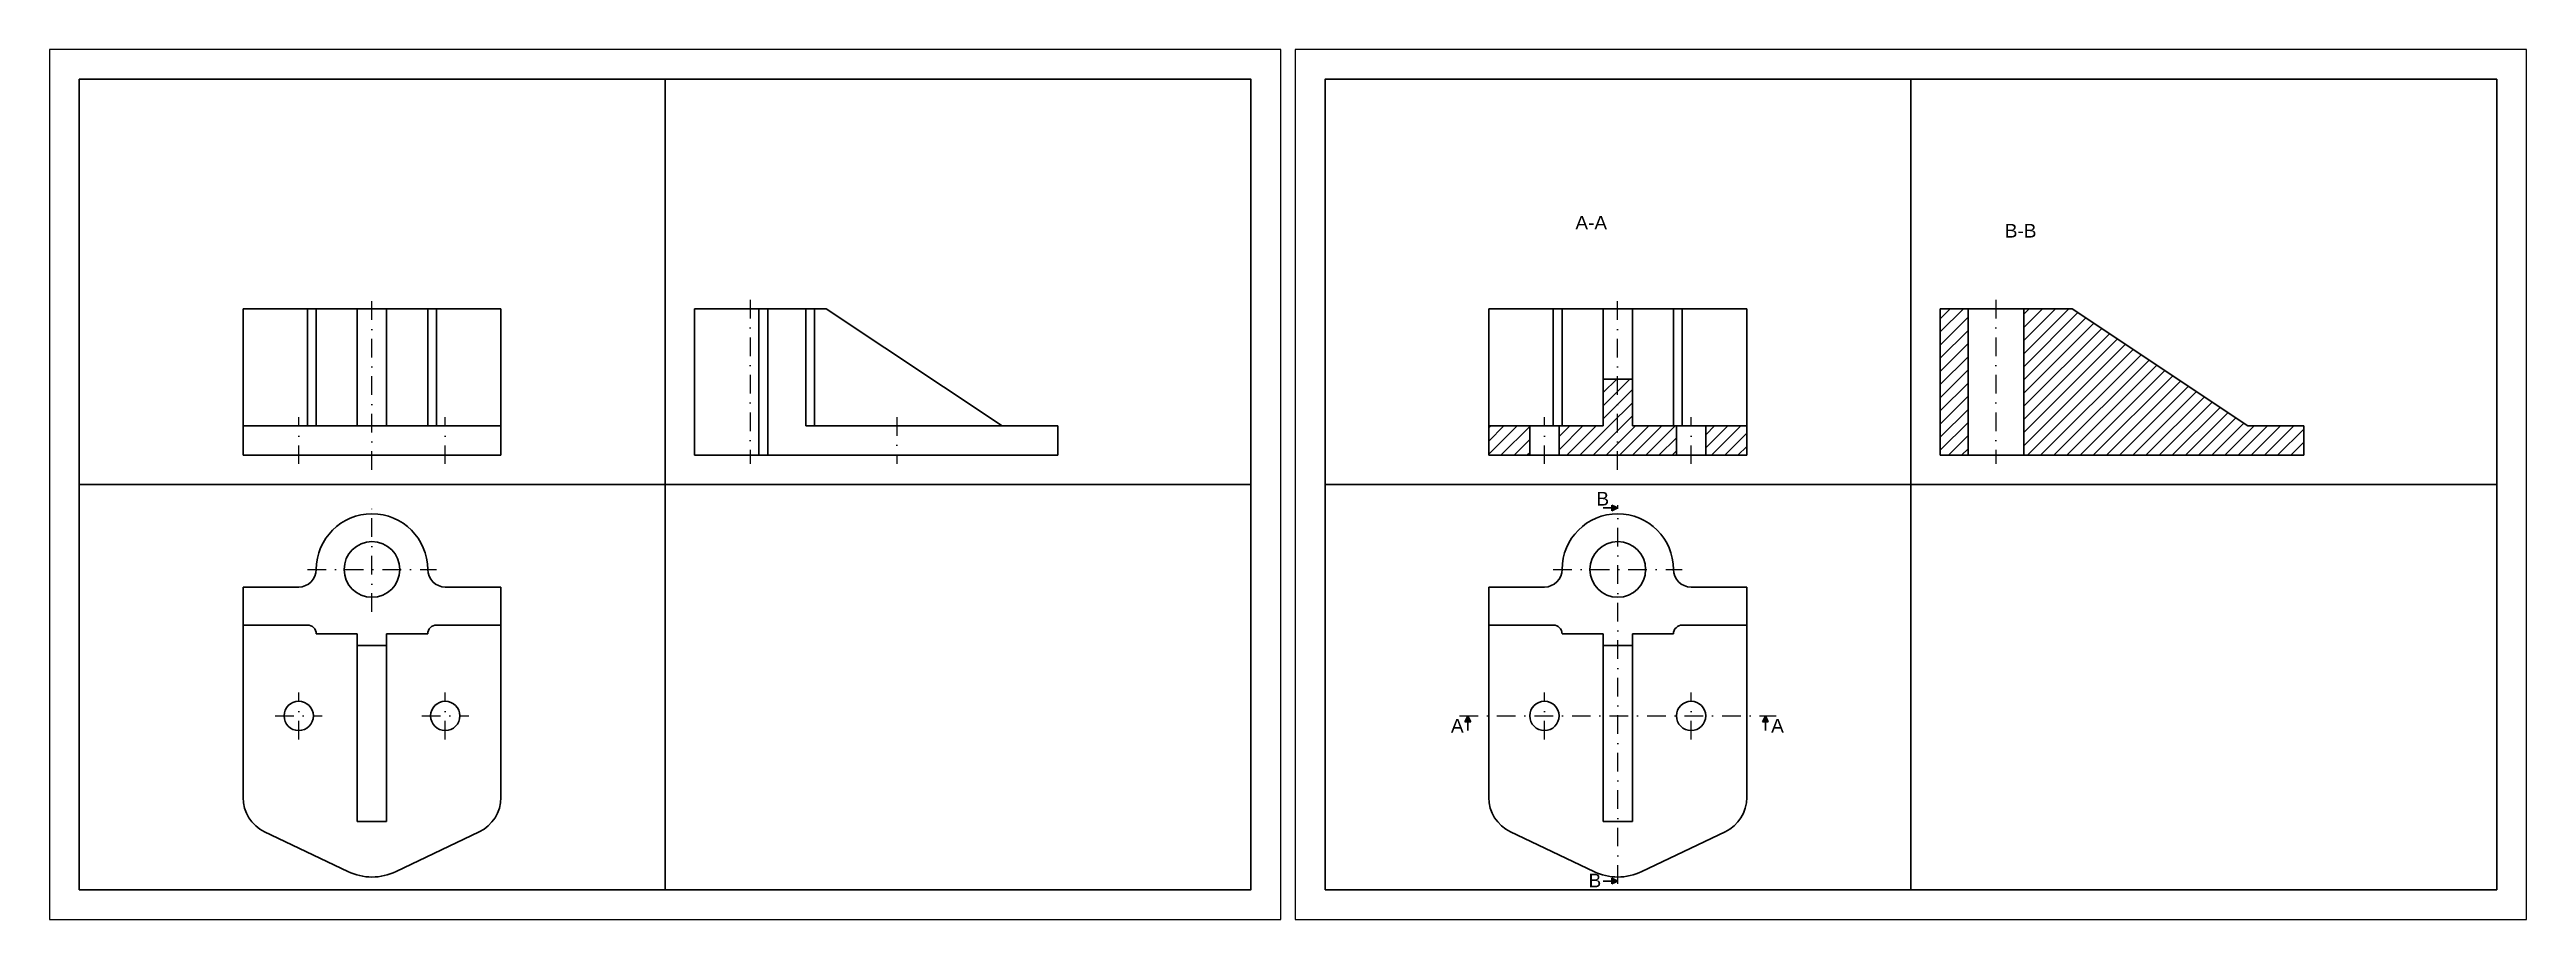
# Model space of a CAD drawing. Header units: millimetres. Extents: x 0 to 845, y 0 to 297.
import ezdxf

# ---------------------------------------------------------------- set-up
doc = ezdxf.new("R2010")
doc.units = ezdxf.units.MM
doc.linetypes.add('DASHDOT', pattern=[25.4, 12.7, -6.35, 0, -6.35])
for name, color, linetype, lineweight in [('Axe', 7, 'Continuous', 30), ('Hasuri', 30, 'Continuous', 30), ('Pagina contur', 7, 'Continuous', 30), ('Piesa contur', 4, 'Continuous', 30), ('Sageti', 2, 'Continuous', 30)]:
    doc.layers.add(name, color=color, linetype=linetype, lineweight=lineweight)
for name, color, linetype in [('Linii punctate', 1, 'DASHDOT'), ('Pagina', 7, 'Continuous'), ('Sectiuni', 3, 'DASHDOT'), ('Text', 2, 'Continuous')]:
    doc.layers.add(name, color=color, linetype=linetype)
doc.styles.get("Standard").update_dxf_attribs({"font": 'arial.ttf'})
pattern_1 = [(45, (-45, 0), (-2.245064, 2.245064), [])]

msp = doc.modelspace()

# ---------------------------------------------------------------- hatches: boundary and pattern name
at = {"layer": 'Hasuri'}
h = msp.add_hatch(dxfattribs=at)
h.set_pattern_fill('ANSI31', color=256)
h.set_pattern_definition(pattern_1)
h.paths.add_polyline_path([(654.5, 208.5), (645, 208.5), (645, 158.5), (654.5, 158.5)])
h = msp.add_hatch(dxfattribs=at)
h.set_pattern_fill('ANSI31', color=256)
h.set_pattern_definition(pattern_1)
h.paths.add_polyline_path([(690, 208.5), (673.5, 208.5), (673.5, 158.5), (750, 158.5), (769, 158.5), (769, 168.5), (750, 168.5)])
edge = h.paths.add_edge_path(flags=17)
edge.add_line((769, 158.5), (761, 158.5))
h = msp.add_hatch(dxfattribs=at)
h.set_pattern_fill('ANSI31', color=256)
h.set_pattern_definition(pattern_1)
h.paths.add_polyline_path([(540, 184.5), (530, 184.5), (530, 168.5), (540, 168.5)])
h = msp.add_hatch(dxfattribs=at)
h.set_pattern_fill('ANSI31', color=256)
h.set_pattern_definition(pattern_1)
h.paths.add_polyline_path([(505, 168.5), (491, 168.5), (491, 158.5), (505, 158.5)])
h = msp.add_hatch(dxfattribs=at)
h.set_pattern_fill('ANSI31', color=256)
h.set_pattern_definition(pattern_1)
h.paths.add_polyline_path([(554, 168.5), (555, 168.5), (555, 158.5), (515, 158.5), (515, 168.5), (516, 168.5), (530, 168.5), (540, 168.5)])
h = msp.add_hatch(dxfattribs=at)
h.set_pattern_fill('ANSI31', color=256)
h.set_pattern_definition(pattern_1)
h.paths.add_polyline_path([(565, 168.5), (579, 168.5), (579, 158.5), (565, 158.5)])
at = {"layer": 'Sageti'}
h = msp.add_hatch(color=256, dxfattribs=at)
h.dxf.hatch_style = 1
h.paths.add_polyline_path([(533, 139.5), (535, 140.5), (533, 141.5)])
h = msp.add_hatch(color=256, dxfattribs=at)
h.dxf.hatch_style = 1
h.paths.add_polyline_path([(484.87, 67.5), (483.87, 69.5), (482.87, 67.5)])
h = msp.add_hatch(color=256, dxfattribs=at)
h.dxf.hatch_style = 1
h.paths.add_polyline_path([(586.36, 67.5), (585.36, 69.5), (584.36, 67.5)])
h = msp.add_hatch(color=256, dxfattribs=at)
h.dxf.hatch_style = 1
h.paths.add_polyline_path([(533, 12.14), (535, 13.14), (533, 14.14)])

# ---------------------------------------------------------------- linework, layer by layer
at = {"layer": 'Axe'}
for p, q in [((210, 286.84), (210, 10.16)), ((635, 286.84), (635, 10.16)), ((409.84, 148.5), (10.16, 148.5)), ((834.84, 148.5), (435.16, 148.5))]:
    msp.add_line(p, q, dxfattribs=at)
at = {"layer": 'Linii punctate', "ltscale": 0.5}
for p, q in [((110, 153.5), (110, 213.5)), ((239, 211.5), (239, 155.5)), ((534.93, 153.5), (534.93, 213.5)), ((664, 211.5), (664, 155.5)), ((85, 155.5), (85, 171.5)), ((135, 155.5), (135, 171.5)), ((289, 171.5), (289, 155.5)), ((510, 155.5), (510, 171.5)), ((560, 155.5), (560, 171.5)), ((110, 105), (110, 141.5)), ((88, 119.5), (132, 119.5)), ((513, 119.5), (557, 119.5)), ((85, 61.5), (85, 77.5)), ((135, 61.5), (135, 77.5)), ((510, 61.5), (510, 77.5)), ((560, 61.5), (560, 77.5)), ((77, 69.5), (93, 69.5)), ((127, 69.5), (143, 69.5))]:
    msp.add_line(p, q, dxfattribs=at)
at = {"layer": 'Pagina'}
for points in [[(0, 0), (420, 0), (420, 297), (0, 297)], [(425, 0), (845, 0), (845, 297), (425, 297)]]:
    msp.add_lwpolyline(points, close=True, dxfattribs=at)
at = {"layer": 'Pagina contur'}
for points in [[(10.16, 10.16), (409.84, 10.16), (409.84, 286.84), (10.16, 286.84)], [(435.16, 10.16), (834.84, 10.16), (834.84, 286.84), (435.16, 286.84)]]:
    msp.add_lwpolyline(points, close=True, dxfattribs=at)
at = {"layer": 'Piesa contur'}
for p, q in [((66, 168.5), (66, 208.5)), ((66, 208.5), (154, 208.5)), ((88, 168.5), (88, 208.5)), ((91, 168.5), (91, 208.5)), ((105, 168.5), (105, 208.5)), ((115, 168.5), (115, 208.5)), ((129, 168.5), (129, 208.5)), ((132, 168.5), (132, 208.5)), ((154, 208.5), (154, 168.5)), ((220, 158.5), (220, 208.5)), ((220, 208.5), (245, 208.5)), ((242, 158.5), (242, 208.5)), ((245, 158.5), (245, 208.5)), ((245, 208.5), (258, 208.5)), ((258, 208.5), (258, 168.5)), ((258, 208.5), (265, 208.5)), ((261, 208.5), (261, 168.5)), ((265, 208.5), (325, 168.5)), ((491, 168.5), (491, 208.5)), ((491, 208.5), (579, 208.5)), ((513, 168.5), (513, 208.5)), ((516, 168.5), (516, 208.5)), ((530, 184.5), (530, 208.5)), ((540, 184.5), (540, 208.5)), ((554, 168.5), (554, 208.5)), ((557, 168.5), (557, 208.5)), ((579, 208.5), (579, 168.5)), ((645, 158.5), (645, 208.5)), ((654.5, 208.5), (645, 208.5)), ((654.5, 158.5), (654.5, 208.5)), ((673.5, 208.5), (654.5, 208.5)), ((673.5, 158.5), (673.5, 208.5)), ((690, 208.5), (673.5, 208.5)), ((690, 208.5), (750, 168.5)), ((261, 185.5), (261, 197.5)), ((258, 182.5), (258, 182.5)), ((258, 182.5), (258, 168.5)), ((540, 184.5), (530, 184.5)), ((530, 184.5), (530, 168.5)), ((540, 184.5), (540, 168.5)), ((154, 168.5), (66, 168.5)), ((66, 168.5), (66, 158.5)), ((154, 168.5), (66, 168.5)), ((154, 158.5), (154, 168.5)), ((258, 168.5), (325, 168.5)), ((325, 168.5), (344, 168.5)), ((344, 168.5), (344, 158.5)), ((491, 168.5), (491, 158.5)), ((505, 168.5), (491, 168.5)), ((505, 158.5), (505, 168.5)), ((513, 168.5), (505, 168.5)), ((515, 168.5), (513, 168.5)), ((515, 158.5), (515, 168.5)), ((516, 168.5), (515, 168.5)), ((530, 168.5), (516, 168.5)), ((540, 168.5), (554, 168.5)), ((554, 168.5), (555, 168.5)), ((555, 158.5), (555, 168.5)), ((565, 168.5), (555, 168.5)), ((565, 158.5), (565, 168.5)), ((565, 168.5), (579, 168.5)), ((579, 158.5), (579, 168.5)), ((750, 168.5), (769, 168.5)), ((769, 168.5), (769, 158.5)), ((66, 158.5), (154, 158.5)), ((66, 158.5), (72.5, 158.5)), ((154, 158.5), (147.5, 158.5)), ((245, 158.5), (220, 158.5)), ((325, 158.5), (245, 158.5)), ((245, 158.5), (258, 158.5)), ((258, 158.5), (261, 158.5)), ((258, 158.5), (289, 158.5)), ((258, 158.5), (261, 158.5)), ((344, 158.5), (325, 158.5)), ((344, 158.5), (336, 158.5)), ((491, 158.5), (505, 158.5)), ((505, 158.5), (515, 158.5)), ((515, 158.5), (555, 158.5)), ((555, 158.5), (565, 158.5)), ((565, 158.5), (579, 158.5)), ((645, 158.5), (654.5, 158.5)), ((654.5, 158.5), (673.5, 158.5)), ((673.5, 158.5), (750, 158.5)), ((769, 158.5), (750, 158.5)), ((769, 158.5), (761, 158.5)), ((66, 113.5), (66, 100.5)), ((85, 113.5), (66, 113.5)), ((154, 113.5), (135, 113.5)), ((154, 100.5), (154, 113.5)), ((154, 113.5), (154, 93.5)), ((510, 113.5), (491, 113.5)), ((491, 113.5), (491, 100.5)), ((579, 113.5), (560, 113.5)), ((579, 100.5), (579, 113.5)), ((579, 113.5), (579, 93.5)), ((66, 100.5), (66, 41.69)), ((66, 100.5), (66, 69.5)), ((66, 100.5), (66, 97.5)), ((88, 100.5), (66, 100.5)), ((105, 97.5), (91, 97.5)), ((105, 33.5), (105, 97.5)), ((115, 93.5), (105, 93.5)), ((115, 33.5), (115, 97.5)), ((115, 97.5), (129, 97.5)), ((154, 100.5), (132, 100.5)), ((154, 41.69), (154, 100.5)), ((154, 100.5), (154, 61.5)), ((154, 100.5), (154, 69.5)), ((513, 100.5), (491, 100.5)), ((491, 100.5), (491, 41.69)), ((491, 100.5), (491, 69.5)), ((491, 100.5), (491, 97.5)), ((530, 97.5), (516, 97.5)), ((530, 33.5), (530, 97.5)), ((540, 93.5), (530, 93.5)), ((540, 33.5), (540, 97.5)), ((540, 97.5), (554, 97.5)), ((579, 100.5), (557, 100.5)), ((579, 41.69), (579, 100.5)), ((579, 100.5), (579, 61.5)), ((579, 100.5), (579, 69.5)), ((73.39, 29.96), (101.8, 16.36)), ((105, 33.5), (115, 33.5)), ((146.61, 29.96), (118.2, 16.36)), ((498.39, 29.96), (526.8, 16.36)), ((530, 33.5), (540, 33.5)), ((571.61, 29.96), (543.2, 16.36))]:
    msp.add_line(p, q, dxfattribs=at)
for centre, radius in [((110, 119.5), 9.5), ((535, 119.5), 9.5), ((85, 69.5), 5), ((135, 69.5), 5), ((510, 69.5), 5), ((560, 69.5), 5)]:
    msp.add_circle(centre, radius, dxfattribs=at)
for centre, radius, start, end in [((110, 119.5), 19, 0, 180), ((535, 119.5), 19, 0, 180), ((85, 119.5), 6, 270, 0), ((135, 119.5), 6, 180, 270), ((510, 119.5), 6, 270, 0), ((560, 119.5), 6, 180, 270), ((88, 97.5), 3, 0, 90), ((132, 97.5), 3, 90, 180), ((513, 97.5), 3, 0, 90), ((557, 97.5), 3, 90, 180), ((79, 41.69), 13, 180, 244.417), ((141, 41.69), 13, 295.583, 0), ((504, 41.69), 13, 180, 244.417), ((566, 41.69), 13, 295.583, 0), ((110, 33.5), 19, 244.417, 295.583), ((535, 33.5), 19, 244.417, 295.583)]:
    msp.add_arc(centre, radius, start, end, dxfattribs=at)
at = {"layer": 'Sageti'}
for p, q in [((533, 140.5), (530, 140.5)), ((533, 141.5), (533, 139.5)), ((535, 140.5), (533, 141.5)), ((533, 139.5), (535, 140.5)), ((483.87, 69.5), (482.87, 67.5)), ((484.87, 67.5), (483.87, 69.5)), ((585.36, 69.5), (584.36, 67.5)), ((586.36, 67.5), (585.36, 69.5)), ((482.87, 67.5), (484.87, 67.5)), ((483.87, 67.5), (483.87, 64.5)), ((584.36, 67.5), (586.36, 67.5)), ((585.36, 67.5), (585.36, 64.5)), ((533, 13.14), (530, 13.14)), ((533, 14.14), (533, 12.14)), ((535, 13.14), (533, 14.14)), ((533, 12.14), (535, 13.14))]:
    msp.add_line(p, q, dxfattribs=at)
at = {"layer": 'Sectiuni', "ltscale": 0.5}
for p, q in [((535, 12.18), (535, 141.5)), ((481, 69.5), (589, 69.5))]:
    msp.add_line(p, q, dxfattribs=at)

# ---------------------------------------------------------------- texts
at = {"layer": 'Text'}
for s, height, p in [('A-A', 4.638, (520.54, 235.57)), ('B-B', 4.638, (667.04, 232.81)), ('B', 4.64, (527.7, 141.32)), ('A', 4.64, (478.09, 63.82)), ('A', 4.64, (587.33, 63.82)), ('B', 4.64, (525.03, 10.99))]:
    msp.add_text(s, height=height, dxfattribs=at).set_placement(p)

doc.saveas('drawing.dxf')
